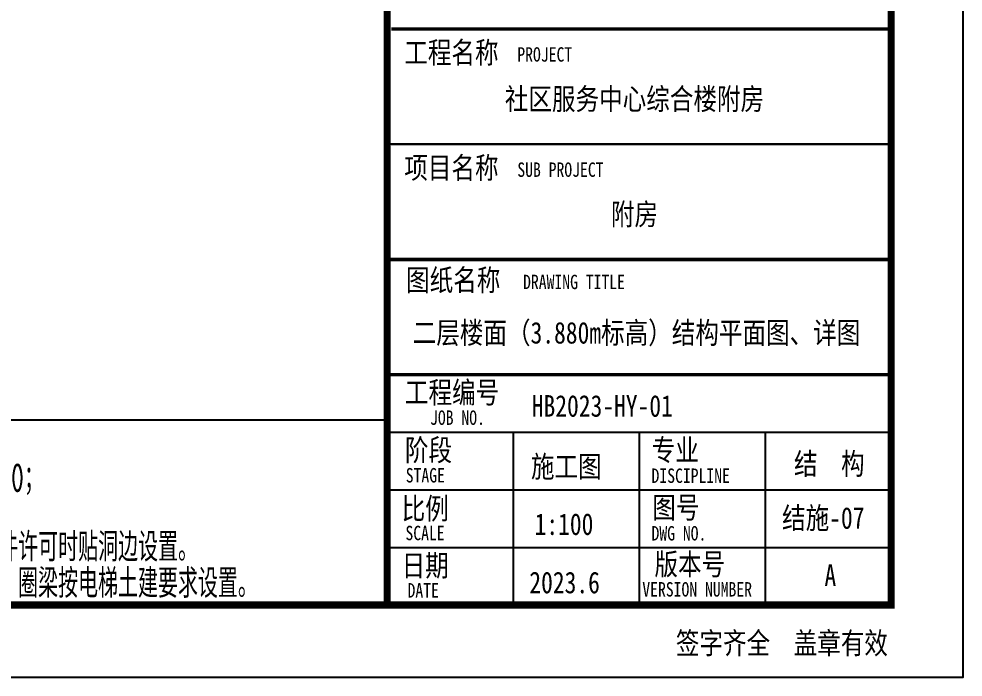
# Model space of a CAD drawing. Extents: x 1051052 to 1482120, y -981644 to -673261.
# Drawn here: x 1143102 to 1156217, y -924648 to -915508 of the extents above; entities that cross this region are included whole.
import ezdxf
from ezdxf.enums import TextEntityAlignment as Align

# ---------------------------------------------------------------- set-up
doc = ezdxf.new("R2010")
doc.units = 0
doc.header["$LTSCALE"] = 1000
doc.header["$MEASUREMENT"] = 0
for name, color, linetype in [('AXIS', 3, 'Continuous'), ('TK', 142, 'Continuous'), ('XM', 7, 'Continuous'), ('填充', 8, 'Continuous')]:
    doc.layers.add(name, color=color, linetype=linetype)
doc.layers.add('TEXT', color=7, linetype='Continuous', lineweight=25)
doc.styles.add('HYZT1', font='', dxfattribs={"width": 0.8})
doc.styles.add('TSSD_Num', font='Tssdeng.shx', dxfattribs={"width": 0.7, "bigfont": 'hztxt.shx'})
doc.styles.get('HYZT1').set_extended_font_data('SimSun')

# ---------------------------------------------------------------- blocks, each defined once
blk = doc.blocks.new('A$C05385F37')
at = {"layer": 'TK'}
for p, q in [((-1000, -34600), (-8000, -34600)), ((-7944, -34600), (-1000, -34600)), ((-8000, -36200), (-1000, -36200)), ((-8000, -36200), (-1000, -36200)), ((-1000, -36200), (-8000, -36200)), ((-8000, -36200), (-1000, -36200)), ((-8000, -36200), (-2830, -36200)), ((-8000, -36200), (-1000, -36200)), ((-8000, -36200), (-1000, -36200)), ((-8000, -38600), (-1000, -38600)), ((-8000, -38600), (-1000, -38600)), ((-6250, -38600), (-6250, -41000)), ((-4500, -38600), (-4500, -41000)), ((-2750, -38600), (-2750, -41000)), ((-8000, -39400), (-1000, -39400)), ((-8000, -40200), (-1000, -40200))]:
    blk.add_line(p, q, dxfattribs=at)
for points, const_width in [([(-8000, -1000), (-8000, -41000)], 100), ([(-1000, -33000), (-7944, -33000)], 50), ([(-8000, -36200), (-1000, -36200)], 50), ([(-7944, -36200), (-1000, -36200)], 50), ([(-8000, -37800), (-1000, -37800)], 50)]:
    blk.add_lwpolyline(points, dxfattribs=dict(at, const_width=const_width))
at = {"layer": 'TK', "style": 'HYZT1', "width": 0.8}
for s, height, p in [('工程名称', 300, (-7762, -33477)), ('PROJECT', 200, (-6192, -33453)), ('项目名称', 300, (-7762, -35077)), ('SUB PROJECT', 200, (-6192, -35053)), ('图纸名称', 300, (-7737, -36636)), ('DRAWING TITLE', 200, (-6112, -36612)), ('工程编号', 300, (-7753, -38197)), ('JOB NO.', 200, (-7404, -38497)), ('阶段', 300, (-7753, -38997)), ('专业', 300, (-4325, -38995)), ('STAGE', 200, (-7742, -39297)), ('DISCIPLINE', 200, (-4328, -39303)), ('比例', 300, (-7798, -39809)), ('图号', 300, (-4317, -39795)), ('SCALE', 200, (-7746, -40099)), ('DWG NO.', 200, (-4328, -40103)), ('日期', 300, (-7798, -40600)), ('版本号', 300, (-4287, -40582)), ('DATE', 200, (-7717, -40895)), ('VERSION NUMBER', 200, (-4456, -40881)), ('签字齐全  盖章有效', 300, (-3990, -41678))]:
    blk.add_text(s, height=height, dxfattribs=at).set_placement(p)
blk = doc.blocks.new('A2K')
at = {"layer": 'TK'}
blk.add_lwpolyline([(0, 0), (59400, 0), (59400, 42000), (0, 42000)], close=True, dxfattribs=at)
at = {"layer": 'TK', "const_width": 100}
blk.add_lwpolyline([(2500, 1000), (58400, 1000), (58400, 41000), (2500, 41000)], close=True, dxfattribs=at)
at = {"color": 4}
blk.add_blockref('A$C05385F37', (59400, 42000), dxfattribs=at)
at = {"layer": 'XM', "style": 'HYZT1', "width": 0.8}
for s, p in [('社区服务中心综合楼附房', (54835, 8028)), ('附房', (54835, 6428))]:
    blk.add_text(s, height=300, dxfattribs=at).set_placement(p, align=Align.MIDDLE_CENTER)
for s, p in [('HB2023-HY-01', (53409, 3616)), ('结  构', (57051, 2813)), ('施工图', (53397, 2774)), ('1:100', (53448, 1974)), ('2023.6', (53375, 1164)), ('A', (57474, 1264))]:
    blk.add_text(s, height=300, dxfattribs=at).set_placement(p)

msp = doc.modelspace()

# ---------------------------------------------------------------- linework, layer by layer
at = {"layer": 'AXIS'}
msp.add_lwpolyline([(1132420.823, -921077.212), (1148216.779, -921077.212), (1148216.779, -923648.121), (1132420.823, -923648.121)], close=True, dxfattribs=at)

# ---------------------------------------------------------------- block references
at = {"layer": '填充'}
msp.add_blockref('A2K', (1096816.779, -924648.121), dxfattribs=at)

# ---------------------------------------------------------------- texts
at = {"layer": 'TEXT', "style": 'TSSD_Num', "width": 0.69386}
for s, p in [('2  绘出未注明的现浇板钢筋均为%%1328@200;未绘出的现浇板分布筋为%%1328@200；      ', (1133303.194, -922081.315)), ('4  TZ按楼梯结构施工图中的TZ施工，未图示的构造柱详见结构设计说明,条件许可时贴洞边设置。', (1133303.194, -923042.407)), ('5  电梯出入口处按选型确定后的电梯对土建要求处理;电梯井道四角设构造柱，圈梁按电梯土建要求设置。', (1133303.194, -923547.029))]:
    msp.add_text(s, height=400, dxfattribs=at).set_placement(p)
at = {"layer": 'XM', "style": 'HYZT1', "width": 0.8}
for s, p in [('二层楼面（3.880m标高）结构平面图、详图', (1148571.779, -920016.261)), ('结施-07', (1153702.133, -922588.461))]:
    msp.add_text(s, height=300, dxfattribs=at).set_placement(p)

doc.saveas('drawing.dxf')
